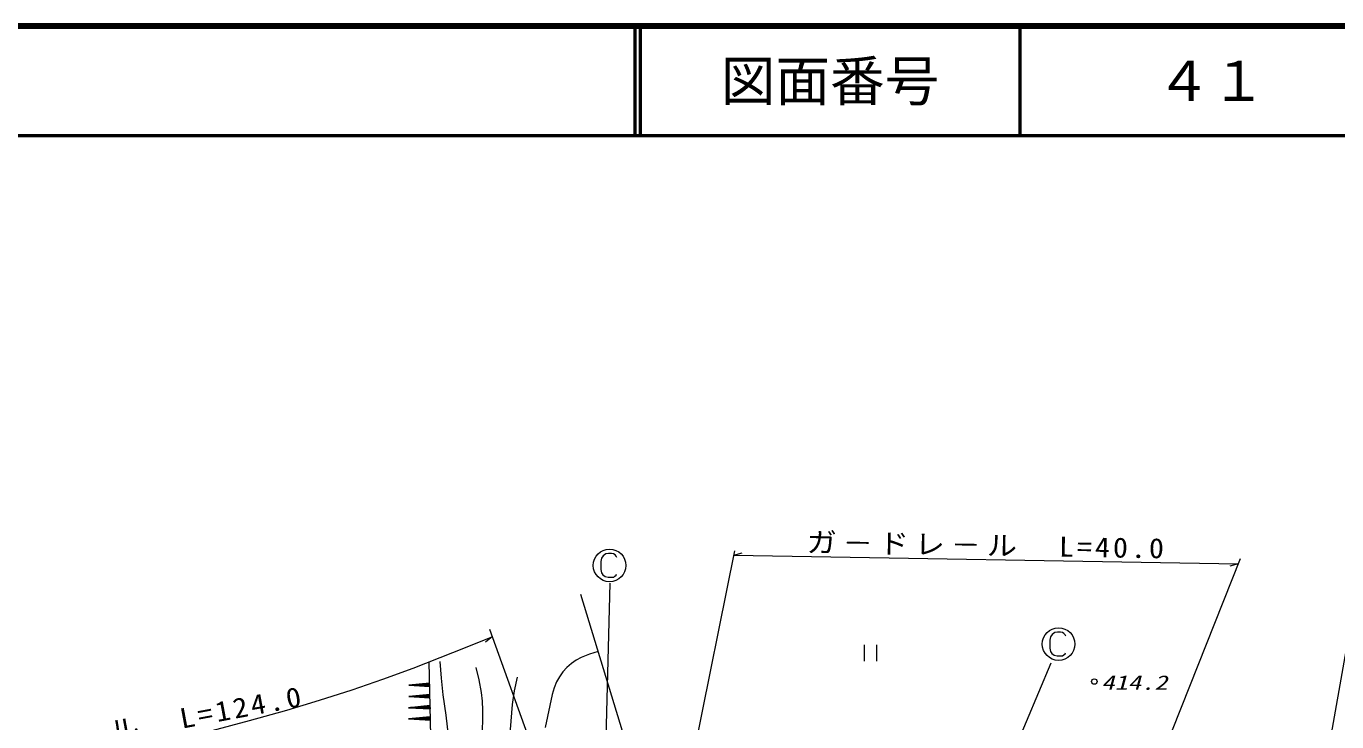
# Model space of a CAD drawing. Units: millimetres, scale not verified. Extents: x -24973 to 615027, y -198662 to 161338.
# Drawn here: x 388076 to 508027, y 97718 to 161338 of the extents above; entities that cross this region are included whole.
import ezdxf
from ezdxf.enums import TextEntityAlignment as Align

# ---------------------------------------------------------------- set-up
doc = ezdxf.new("R2010")
doc.units = ezdxf.units.MM
doc.header["$LTSCALE"] = 1000
for name, color, linetype, lineweight in [('M-TTL', 2, 'Continuous', 140), ('M-TTL-LINE', 7, 'Continuous', 50), ('S-BGD', 1, 'Continuous', 13), ('S-BGD-HTXT', 6, 'Continuous', 13)]:
    doc.layers.add(name, color=color, linetype=linetype, lineweight=lineweight)
doc.layers.add('M-TTL-TXT', color=7, linetype='Continuous')
doc.styles.add('ＭＳ ゴシック', font='')
doc.styles.get('ＭＳ ゴシック').set_extended_font_data('MS Gothic')

# ---------------------------------------------------------------- blocks, each defined once
blk = doc.blocks.new('BUHIN115')
at = {"layer": 'S-BGD'}
for p, q in [((-578, 750), (-578, -750)), ((574, -750), (574, 750))]:
    blk.add_line(p, q, dxfattribs=at)
blk = doc.blocks.new('BUHIN271')
at = {"layer": 'S-BGD'}
blk.add_circle((0, 0), 249, dxfattribs=at)
blk = doc.blocks.new('BUHIN360')
at = {"layer": 'S-BGD'}
for p, q in [((917, 19), (-765, -16)), ((-333, 31), (916, 57)), ((915, 95), (112, 78)), ((544, 125), (914, 133)), ((-332, -45), (917, -19)), ((918, -47), (115, -64)), ((548, -98), (919, -90))]:
    blk.add_line(p, q, dxfattribs=at)
blk.add_lwpolyline([(947, 167), (-950, -20), (953, -128)], close=True, dxfattribs=at)
blk = doc.blocks.new('BUHIN361')
at = {"layer": 'S-BGD'}
for p, q in [((965, 20), (-805, -17)), ((-351, 33), (964, 60)), ((963, 100), (118, 82)), ((572, 132), (962, 140)), ((-349, -47), (966, -20)), ((966, -50), (121, -67)), ((577, -103), (967, -95))]:
    blk.add_line(p, q, dxfattribs=at)
blk.add_lwpolyline([(997, 176), (-1000, -21), (1003, -134)], close=True, dxfattribs=at)
blk = doc.blocks.new('BUHIN272')
at = {"layer": 'S-BGD'}
blk.add_lwpolyline([(660, 712), (600, 855), (495, 960), (352, 1042), (180, 1088), (-112, 1088), (-345, 1042), (-585, 878), (-728, 668), (-788, 368), (-788, -368), (-728, -682), (-615, -870), (-398, -1028), (-128, -1088), (158, -1088), (375, -1065), (488, -998), (592, -900), (638, -795)], dxfattribs=at)
blk.add_circle((0, 0), 1492, dxfattribs=at)

msp = doc.modelspace()

# ---------------------------------------------------------------- linework, layer by layer
at = {"layer": 'M-TTL'}
msp.add_line((615027, 161338), (-24973, 161338), dxfattribs=at)
at = {"layer": 'M-TTL-LINE'}
for p, q in [((443773, 161338), (443773, 151338)), ((444273, 161338), (444273, 151338)), ((479023, 161338), (479023, 151338)), ((-24973, 151338), (615027, 151338))]:
    msp.add_line(p, q, dxfattribs=at)
at = {"layer": 'S-BGD'}
for p, q in [((440805, 82751), (441529, 110410)), ((443246, 94928), (438825, 109364)), ((439305, 81770), (430496, 106157)), ((425318, 86272), (424967, 103187)), ((474213, 84885), (481886, 103104))]:
    msp.add_line(p, q, dxfattribs=at)
for points in [[(425930, 103243), (426045, 101708), (426221, 100180), (426492, 98320), (426703, 96455)], [(440423, 104148), (439636, 103897), (438866, 103589), (438409, 103343), (437971, 103037), (437568, 102681), (437199, 102273), (436885, 101836), (436624, 101370), (436393, 100808), (436219, 100224), (435564, 97180)], [(429227, 102694), (429504, 101564), (429725, 100410), (429817, 99599), (429850, 98783), (429795, 96097)], [(432314, 94711), (432412, 97008), (432571, 99309), (432773, 100557), (433028, 101809)]]:
    msp.add_lwpolyline(points, dxfattribs=at)
at = {"layer": 'S-BGD-HTXT'}
for p, q in [((502350, 67136), (510912, 115755)), ((447098, 84445), (452925, 113360)), ((452846, 112966), (453600, 113169)), ((452846, 112966), (499004, 112152)), ((486861, 81601), (499201, 112648)), ((499004, 112152), (498251, 111950)), ((430736, 105493), (430123, 105010))]:
    msp.add_line(p, q, dxfattribs=at)
msp.add_lwpolyline([(370498, 91741), (375016, 92069), (379528, 92456), (382658, 92791), (385791, 93187), (389154, 93674), (392508, 94221), (395527, 94770), (398544, 95379), (401818, 96119), (405088, 96920), (408510, 97820), (411916, 98778), (414920, 99683), (417907, 100646), (420704, 101610), (423481, 102630), (427116, 104042), (430736, 105493)], dxfattribs=at)

# ---------------------------------------------------------------- block references
for name, p in [('BUHIN272', (441471, 112022)), ('BUHIN272', (482562, 104828)), ('BUHIN115', (465353, 104007)), ('BUHIN360', (424055, 101072)), ('BUHIN271', (485834, 101399)), ('BUHIN360', (424058, 100050)), ('BUHIN361', (424061, 99027)), ('BUHIN361', (424063, 98005))]:
    msp.add_blockref(name, p)

# ---------------------------------------------------------------- texts
at = {"layer": 'M-TTL-TXT', "style": 'ＭＳ ゴシック'}
for s, p in [('図面番号', (461648, 156338)), ('４１', (496523, 156338))]:
    msp.add_text(s, height=3666, dxfattribs=at).set_placement(p, align=Align.MIDDLE_CENTER)
at = {"layer": 'S-BGD', "style": 'ＭＳ ゴシック', "oblique": 15, "width": 1.35}
msp.add_text('414.2', height=1320, dxfattribs=at).set_placement((486481, 100244), align=Align.BOTTOM_LEFT)
at = {"layer": 'S-BGD-HTXT', "char_height": 1833, "attachment_point": 7, "style": 'ＭＳ ゴシック'}
for s, insert, rotation in [('\\T1.2;\\W1.1;ガ－ドレ－ル\u3000L=40.0', (459488, 113129), 359), ('\\T1.2;\\W1.1;ガ－ドレ－ル\u3000L=124.0', (379631, 92727), 10.6)]:
    msp.add_mtext(s, dxfattribs=dict(at, insert=insert, rotation=rotation))

doc.saveas('drawing.dxf')
